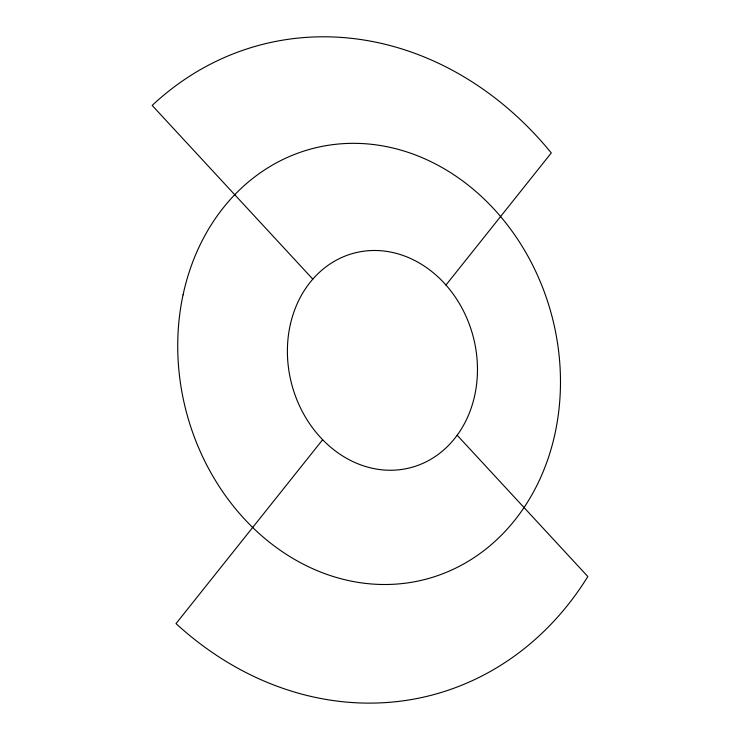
<?xml version="1.0" encoding="UTF-8"?>
<svg xmlns="http://www.w3.org/2000/svg" width="740" height="740" viewBox="0 0 740 740"><rect width="100%" height="100%" fill="white"/><g stroke="black" fill="none" stroke-linecap="round" stroke-linejoin="round"><path stroke-width="1.11" d="M322.64 439.708L176.028 623.607A336.191 287.028 75.1 0 0 587.828 576.534L457.163 435.24M445.961 285.048L551.282 152.949A336.191 287.028 75.1 0 0 152.172 105.432L312.798 279.128M290.441 324.009A110.935 93.814 75.1 0 0 407.786 468.346A110.935 93.814 75.1 0 0 449.088 288.739A110.935 93.814 75.1 0 0 290.441 324.009M183.058 294.871A222.657 188.968 75.1 0 0 423.28 579.873A222.657 188.968 75.1 0 0 500.98 217.005A222.657 188.968 75.1 0 0 183.058 294.871"/></g></svg>
